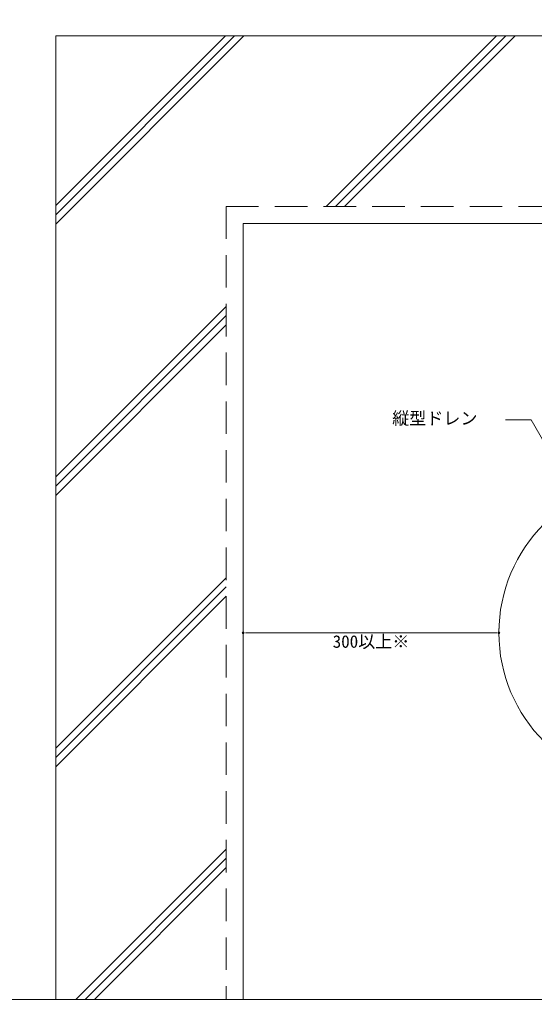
# Model space of a CAD drawing. Units: millimetres, scale not verified. Extents: x -1380 to 1380, y -955 to 955.
# Drawn here: x 48 to 652, y -955 to 194 of the extents above; entities that cross this region are included whole.
import ezdxf
from ezdxf.enums import TextEntityAlignment as Align

# ---------------------------------------------------------------- set-up
doc = ezdxf.new("R2010")
doc.units = ezdxf.units.MM
doc.header["$LTSCALE"] = 3
doc.linetypes.add('USER2', pattern=[19.05, 12.7, -6.35])
for name, color, linetype, lineweight in [('0-0_0', 7, 'Continuous', 9), ('0-1_WAKU', 7, 'Continuous', 18), ('0-3_KUTAI', 3, 'Continuous', 18), ('0-5_MOJI', 7, 'Continuous', 18), ('0-6_HATCH', 9, 'Continuous', 18), ('0-7_sunpo', 7, 'Continuous', 18), ('0-9_KANAMONO', 4, 'Continuous', 18), ('0-B_KUTAI2', 3, 'USER2', 18)]:
    doc.layers.add(name, color=color, linetype=linetype, lineweight=lineweight)
doc.styles.add('ＭＳ ゴシック', font='')
doc.styles.get('ＭＳ ゴシック').set_extended_font_data('MS Gothic')

# ---------------------------------------------------------------- blocks, each defined once
blk = doc.blocks.new('_Dot')
at = {"layer": '0-0_0'}
for p, q in [((-0.5, 0), (-1, 0)), ((0.25, 0), (-0.25, 0))]:
    blk.add_line(p, q, dxfattribs=at)
blk.add_circle((0, 0), 0.25, dxfattribs=at)

msp = doc.modelspace()

# ---------------------------------------------------------------- linework, layer by layer
at = {"layer": '0-1_WAKU'}
msp.add_lwpolyline([(-1380.088, -954.993), (1379.912, -954.993), (1379.912, 955.007), (-1380.088, 955.007)], close=True, dxfattribs=at)
at = {"layer": '0-3_KUTAI'}
for p, q in [((89.912, 175.007), (89.912, -954.993)), ((89.912, 175.007), (1379.912, 175.007)), ((309.912, -44.993), (1379.912, -44.993)), ((309.912, -44.993), (309.912, -954.993))]:
    msp.add_line(p, q, dxfattribs=at)
at = {"layer": '0-5_MOJI'}
msp.add_lwpolyline([(617.703, -275.171), (647.703, -275.171), (716.69, -394.66)], dxfattribs=at)
at = {"layer": '0-6_HATCH'}
for p, q in [((89.912, -24.011), (288.93, 175.007)), ((89.912, -34.886), (299.805, 175.007)), ((89.912, -45.761), (310.68, 175.007)), ((407.128, -24.993), (607.128, 175.007)), ((418.003, -24.993), (618.003, 175.007)), ((428.878, -24.993), (628.878, 175.007)), ((89.912, -342.209), (289.912, -142.209)), ((89.912, -353.084), (289.912, -153.084)), ((89.912, -363.959), (289.912, -163.959)), ((89.912, -660.407), (289.912, -460.407)), ((89.912, -671.282), (289.912, -471.282)), ((89.912, -682.157), (289.912, -482.157)), ((113.524, -954.993), (289.912, -778.605)), ((124.399, -954.993), (289.912, -789.48)), ((135.274, -954.993), (289.912, -800.355))]:
    msp.add_line(p, q, dxfattribs=at)
at = {"layer": '0-7_sunpo'}
for p, q in [((309.912, -519.993), (309.912, -524.993)), ((604.912, -524.993), (314.912, -524.993)), ((609.912, -519.993), (609.912, -524.993))]:
    msp.add_line(p, q, dxfattribs=at)
at = {"layer": '0-9_KANAMONO'}
msp.add_circle((789.912, -524.993), 180, dxfattribs=at)
at = {"layer": '0-B_KUTAI2'}
for q in [(289.912, -954.993), (1379.912, -24.993)]:
    msp.add_line((289.912, -24.993), q, dxfattribs=at)

# ---------------------------------------------------------------- block references
at = {"layer": '0-7_sunpo', "xscale": 5, "yscale": 5, "rotation": 180}
msp.add_blockref('_Dot', (309.912, -524.993), dxfattribs=at)
at = {"layer": '0-7_sunpo', "xscale": 5, "yscale": 5}
msp.add_blockref('_Dot', (609.912, -524.993), dxfattribs=at)

# ---------------------------------------------------------------- texts
at = {"layer": '0-5_MOJI', "style": 'ＭＳ ゴシック'}
msp.add_text('縦型ドレン', height=14.66, dxfattribs=at).set_placement((484.753, -285.171), align=Align.BOTTOM_LEFT)
at = {"layer": '0-7_sunpo', "style": 'ＭＳ ゴシック'}
msp.add_text('300以上※', height=14.66, dxfattribs=at).set_placement((414.912, -547.008), align=Align.BOTTOM_LEFT)

doc.saveas('drawing.dxf')
